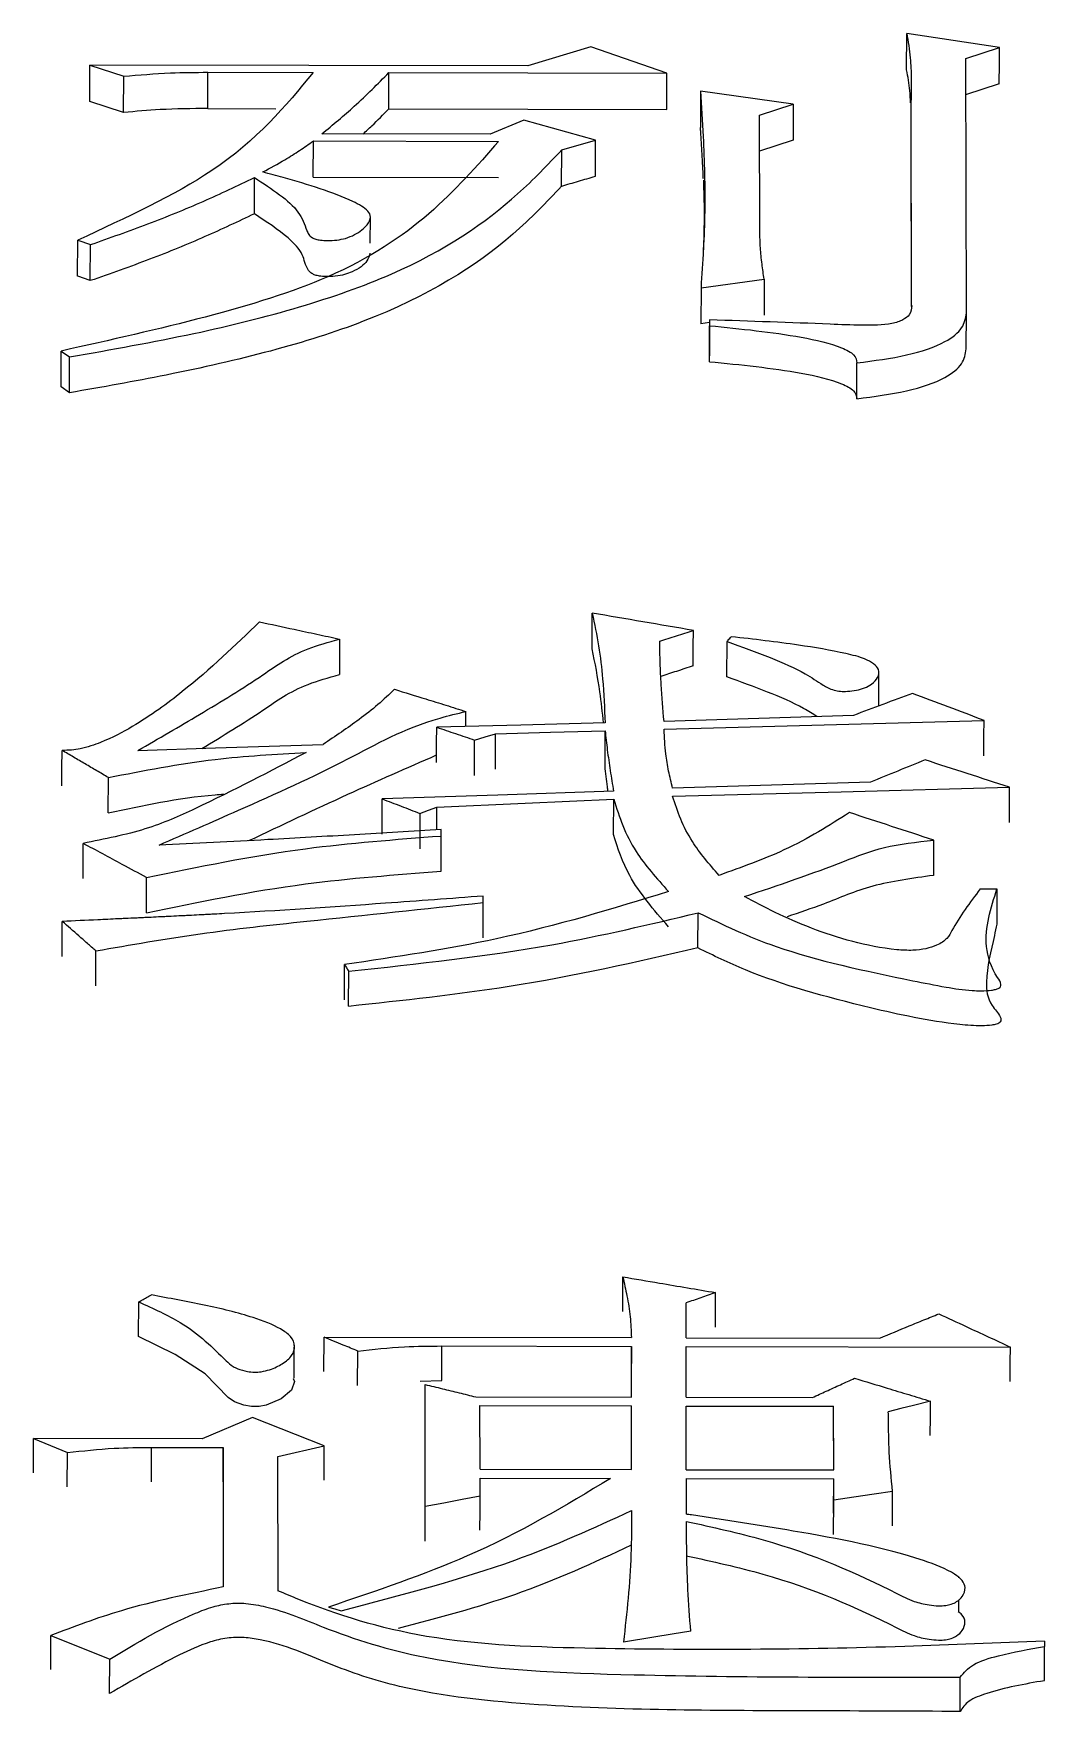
# Model space of a CAD drawing. Header units: millimetres. Extents: x 2462 to 4142, y 835 to 2023.
# Drawn here: x 2891.623 to 2894.22, y 1813.348 to 1817.658 of the extents above; entities that cross this region are included whole.
import ezdxf

# ---------------------------------------------------------------- set-up
doc = ezdxf.new("R2010")
doc.units = ezdxf.units.MM

msp = doc.modelspace()

# ---------------------------------------------------------------- linework, layer by layer
at = {"color": 7, "linetype": 'Continuous', "lineweight": 25}
for p, q in [((2893.8658, 1817.5651), (2893.866, 1817.6584)), ((2894.1041, 1817.6226), (2893.866, 1817.6584)), ((2893.0548, 1817.6245), (2892.8927, 1817.5752)), ((2893.2497, 1817.5567), (2893.0548, 1817.6245)), ((2894.0176, 1817.5944), (2894.1041, 1817.6226)), ((2891.7674, 1817.4841), (2891.7677, 1817.5773)), ((2891.7677, 1817.5773), (2891.8543, 1817.5486)), ((2892.8927, 1817.5752), (2891.7677, 1817.5773)), ((2894.0192, 1816.9404), (2894.0176, 1817.5944)), ((2891.854, 1817.4555), (2891.8543, 1817.5486)), ((2892.0704, 1817.4658), (2892.0706, 1817.5589)), ((2892.0706, 1817.5589), (2892.3409, 1817.5584)), ((2892.5355, 1817.4649), (2892.5357, 1817.558)), ((2892.5357, 1817.558), (2893.2497, 1817.5567)), ((2894.1038, 1817.5294), (2894.0174, 1817.5012)), ((2891.854, 1817.4555), (2891.7674, 1817.4841)), ((2893.3363, 1817.5101), (2893.3361, 1817.417)), ((2893.5744, 1817.4774), (2893.3363, 1817.5101)), ((2893.4879, 1817.4489), (2893.5744, 1817.4774)), ((2893.8785, 1816.9594), (2893.8772, 1817.4876)), ((2893.8772, 1817.4724), (2893.8772, 1817.4876)), ((2892.0704, 1817.4658), (2892.2448, 1817.4654)), ((2892.5355, 1817.4649), (2893.2494, 1817.4636)), ((2892.8822, 1817.4356), (2892.7957, 1817.3997)), ((2893.0662, 1817.3847), (2892.8822, 1817.4356)), ((2893.4886, 1817.15), (2893.4879, 1817.4489)), ((2893.877, 1817.3946), (2893.8772, 1817.4724)), ((2892.7957, 1817.3997), (2892.3631, 1817.4005)), ((2893.8781, 1816.9571), (2893.877, 1817.3946)), ((2892.3412, 1817.2895), (2892.3415, 1817.3824)), ((2892.3415, 1817.3824), (2892.8174, 1817.3815)), ((2892.9794, 1817.2666), (2892.9796, 1817.3595)), ((2892.9797, 1817.3595), (2893.0662, 1817.3847)), ((2893.5742, 1817.3844), (2893.4877, 1817.3559)), ((2892.3412, 1817.2895), (2892.8172, 1817.2886)), ((2892.4878, 1817.1203), (2892.488, 1817.1871)), ((2891.736, 1817.0348), (2891.7363, 1817.1274)), ((2891.7363, 1817.1274), (2891.7688, 1817.1162)), ((2891.7685, 1817.0236), (2891.7688, 1817.1162)), ((2891.7685, 1817.0236), (2891.7361, 1817.0348)), ((2893.3375, 1817.0054), (2893.3373, 1816.9129)), ((2893.3375, 1817.0054), (2893.4997, 1817.0275)), ((2893.4997, 1817.0275), (2893.4995, 1816.935)), ((2893.3593, 1816.9159), (2893.3373, 1816.9129)), ((2893.3594, 1816.9228), (2893.3591, 1816.8305)), ((2893.3594, 1816.9228), (2893.3594, 1816.9078)), ((2894.0189, 1816.8481), (2894.0192, 1816.9404)), ((2893.3592, 1816.8155), (2893.3594, 1816.9078)), ((2891.6934, 1816.7507), (2891.6937, 1816.8429)), ((2891.6937, 1816.8429), (2891.7153, 1816.8277)), ((2893.3592, 1816.8155), (2893.3591, 1816.8305)), ((2891.7151, 1816.7355), (2891.6934, 1816.7507)), ((2892.4087, 1816.1029), (2892.4085, 1816.0117)), ((2893.4041, 1816.0057), (2893.4043, 1816.0969)), ((2893.794, 1815.931), (2893.7942, 1816.0214)), ((2892.7335, 1815.8783), (2892.7336, 1815.9169)), ((2891.8147, 1815.6563), (2891.8149, 1815.7471)), ((2893.1129, 1815.6005), (2893.1131, 1815.6912)), ((2892.6695, 1815.5065), (2892.6697, 1815.597)), ((2892.6697, 1815.597), (2892.6697, 1815.6136)), ((2893.9352, 1815.4958), (2893.9355, 1815.5864)), ((2891.9125, 1815.3998), (2891.9128, 1815.4903)), ((2894.0546, 1815.4612), (2894.0979, 1815.4612)), ((2894.0979, 1815.4612), (2894.0976, 1815.3708)), ((2892.778, 1815.3356), (2892.7782, 1815.426)), ((2892.7782, 1815.426), (2892.7782, 1815.4427)), ((2891.6963, 1815.2874), (2891.6966, 1815.3776)), ((2893.3296, 1815.3094), (2893.3299, 1815.3998)), ((2891.7826, 1815.2118), (2891.7829, 1815.3018)), ((2892.4213, 1815.1764), (2892.4215, 1815.2665)), ((2892.4321, 1815.1596), (2892.4324, 1815.2496)), ((2891.8926, 1814.3111), (2891.8928, 1814.4001)), ((2893.2992, 1814.3081), (2893.2991, 1814.3975)), ((2892.2923, 1814.2884), (2892.2924, 1814.2933)), ((2892.3687, 1814.2213), (2892.369, 1814.3099)), ((2892.369, 1814.3099), (2893.1586, 1814.3084)), ((2892.6716, 1814.198), (2892.6719, 1814.2869)), ((2892.6719, 1814.2869), (2893.1586, 1814.286)), ((2893.2992, 1814.3081), (2893.7968, 1814.3072)), ((2892.2921, 1814.2043), (2892.2923, 1814.2836)), ((2892.4553, 1814.1853), (2892.4555, 1814.2738)), ((2893.1586, 1814.286), (2893.1584, 1814.1975)), ((2893.1588, 1814.1555), (2893.1586, 1814.286)), ((2893.2993, 1814.2857), (2894.1322, 1814.2842)), ((2893.2995, 1814.1552), (2893.2993, 1814.2857)), ((2892.6163, 1814.1968), (2892.6716, 1814.198)), ((2892.6292, 1813.8743), (2892.6287, 1814.188)), ((2892.7586, 1814.1562), (2893.1588, 1814.1555)), ((2892.7694, 1814.1336), (2893.1589, 1814.1329)), ((2892.7697, 1813.9701), (2892.7694, 1814.1336)), ((2893.1591, 1813.9694), (2893.1589, 1814.1329)), ((2893.2995, 1814.1552), (2893.624, 1814.1546)), ((2893.2995, 1814.1326), (2893.6781, 1814.1319)), ((2893.2997, 1813.9691), (2893.2995, 1814.1326)), ((2893.6779, 1814.0436), (2893.6781, 1814.1319)), ((2893.6783, 1813.9684), (2893.6781, 1814.1319)), ((2892.1854, 1814.103), (2892.0556, 1814.0488)), ((2892.3694, 1814.03), (2892.1854, 1814.103)), ((2892.6289, 1813.7859), (2892.6285, 1814.0993)), ((2891.6227, 1813.9614), (2891.6229, 1814.0496)), ((2891.6229, 1814.0496), (2891.7095, 1814.0131)), ((2892.0556, 1814.0488), (2891.6229, 1814.0496)), ((2892.2504, 1814.003), (2892.3694, 1814.03)), ((2891.7093, 1813.925), (2891.7095, 1814.0131)), ((2891.9256, 1813.9378), (2891.9259, 1814.0263)), ((2891.9259, 1814.0263), (2892.1097, 1814.026)), ((2892.1097, 1814.026), (2892.1102, 1813.6678)), ((2892.2509, 1813.6583), (2892.2504, 1814.003)), ((2892.7697, 1813.9701), (2893.1591, 1813.9694)), ((2892.7697, 1813.9473), (2893.1049, 1813.9466)), ((2892.7698, 1813.9015), (2892.7697, 1813.9473)), ((2893.2997, 1813.9691), (2893.6783, 1813.9684)), ((2893.2998, 1813.9463), (2893.6784, 1813.9456)), ((2893.2999, 1813.8547), (2893.2998, 1813.9463)), ((2893.6781, 1813.8576), (2893.6784, 1813.9456)), ((2893.6784, 1813.8907), (2893.6784, 1813.9456)), ((2892.6289, 1813.7864), (2892.6292, 1813.8743)), ((2893.6782, 1813.8028), (2893.6784, 1813.8907)), ((2893.9997, 1813.6915), (2893.9998, 1813.6934)), ((2893.9995, 1813.6052), (2893.9996, 1813.6352)), ((2891.6669, 1813.5431), (2891.8184, 1813.4821)), ((2894.2196, 1813.4277), (2894.2198, 1813.515)), ((2894.2198, 1813.529), (2894.2198, 1813.515)), ((2891.8182, 1813.3942), (2891.8184, 1813.4821)), ((2894.0033, 1813.3481), (2894.0036, 1813.4359))]:
    msp.add_line(p, q, dxfattribs=at)
at = {"color": 7, "linetype": 'Continuous', "lineweight": 25, "flags": 128}
for points in [[(2894.1038, 1817.5294), (2894.104, 1817.5816), (2894.1041, 1817.6226)], [(2893.2494, 1817.4636), (2893.2496, 1817.5157), (2893.2497, 1817.5567)], [(2893.5744, 1817.4774), (2893.5743, 1817.4253), (2893.5742, 1817.3844)], [(2893.066, 1817.2918), (2893.0661, 1817.3438), (2893.0662, 1817.3847)], [(2892.19, 1817.1954), (2892.1901, 1817.2265), (2892.1902, 1817.2573), (2892.1902, 1817.2882)], [(2891.7151, 1816.7355), (2891.7152, 1816.7768), (2891.7153, 1816.8022), (2891.7153, 1816.8277)], [(2893.738, 1816.7204), (2893.738, 1816.7479), (2893.7381, 1816.7755), (2893.7382, 1816.8125)], [(2893.0578, 1816.0782), (2893.058, 1816.1293), (2893.0581, 1816.1695)], [(2893.3175, 1816.0338), (2893.3177, 1816.085), (2893.3178, 1816.1251)], [(2893.0911, 1815.8877), (2892.8747, 1815.882), (2892.6584, 1815.8763)], [(2893.7292, 1815.9068), (2893.4859, 1815.8992), (2893.2425, 1815.8915)], [(2893.2425, 1815.8712), (2893.6536, 1815.8826), (2894.0646, 1815.894)], [(2894.0644, 1815.8031), (2894.0645, 1815.854), (2894.0646, 1815.894)], [(2892.6582, 1815.7854), (2892.6583, 1815.8363), (2892.6584, 1815.8763)], [(2892.7556, 1815.7527), (2892.7557, 1815.8035), (2892.7558, 1815.8435)], [(2892.7558, 1815.8435), (2892.7828, 1815.8516), (2892.8099, 1815.8597)], [(2892.8096, 1815.7688), (2892.8098, 1815.8197), (2892.8099, 1815.8597)], [(2892.8099, 1815.8597), (2892.9505, 1815.8636), (2893.0911, 1815.8674)], [(2893.0909, 1815.7764), (2893.091, 1815.8273), (2893.0911, 1815.8674)], [(2891.6955, 1815.7261), (2891.6957, 1815.7715), (2891.6958, 1815.8169)], [(2891.8907, 1815.8166), (2892.0899, 1815.8231), (2892.2281, 1815.8275), (2892.3664, 1815.832)], [(2893.113, 1815.7118), (2892.8156, 1815.7021), (2892.5181, 1815.6924)], [(2893.7728, 1815.7353), (2893.5186, 1815.7275), (2893.2645, 1815.7198)], [(2893.2645, 1815.6992), (2893.6972, 1815.7107), (2894.1298, 1815.7223)], [(2894.1296, 1815.6316), (2894.1297, 1815.6823), (2894.1298, 1815.7223)], [(2892.5179, 1815.6017), (2892.518, 1815.6524), (2892.5181, 1815.6924)], [(2892.6155, 1815.6551), (2892.6372, 1815.6633), (2892.6588, 1815.6715)], [(2892.6586, 1815.6129), (2892.6587, 1815.6316), (2892.6588, 1815.6715)], [(2892.6588, 1815.6715), (2892.8859, 1815.6814), (2893.1131, 1815.6912)], [(2892.6155, 1815.6551), (2892.6154, 1815.6043), (2892.6153, 1815.5644)], [(2891.7501, 1815.4875), (2891.7501, 1815.5103), (2891.7502, 1815.5332), (2891.7503, 1815.578)], [(2893.1365, 1814.3757), (2893.1366, 1814.4253), (2893.1367, 1814.4645)], [(2893.3745, 1814.3353), (2893.3747, 1814.3849), (2893.3748, 1814.4241)], [(2892.2898, 1814.2037), (2892.293, 1814.1957), (2892.2852, 1814.173), (2892.2592, 1814.1513), (2892.2199, 1814.1346), (2892.2021, 1814.1314), (2892.1828, 1814.1313), (2892.1627, 1814.1347), (2892.1393, 1814.1432), (2892.1224, 1814.1548), (2892.064, 1814.215), (2891.9866, 1814.2652), (2891.8926, 1814.3111), (2891.8926, 1814.3111)], [(2894.132, 1814.1957), (2894.1321, 1814.2451), (2894.1322, 1814.2842)], [(2892.6285, 1814.0997), (2892.6286, 1814.149), (2892.6287, 1814.188)], [(2893.1586, 1814.0446), (2893.1588, 1814.0939), (2893.1589, 1814.1329)], [(2893.9269, 1814.145), (2893.883, 1814.1341), (2893.8508, 1814.1261), (2893.8187, 1814.1181)], [(2893.9266, 1814.0567), (2893.9268, 1814.106), (2893.9269, 1814.145)], [(2892.3691, 1813.9419), (2892.3692, 1813.9911), (2892.3694, 1814.03)], [(2892.1095, 1813.9378), (2892.1096, 1813.987), (2892.1097, 1814.026)], [(2892.7698, 1813.9015), (2892.7237, 1813.8926), (2892.6764, 1813.8835), (2892.6292, 1813.8743)], [(2892.7695, 1813.8136), (2892.7697, 1813.8626), (2892.7698, 1813.9015)], [(2893.8298, 1813.9133), (2893.7823, 1813.9062), (2893.7304, 1813.8984), (2893.6784, 1813.8907)], [(2893.8296, 1813.8253), (2893.8297, 1813.8744), (2893.8298, 1813.9133)], [(2892.3807, 1813.6163), (2892.397, 1813.6116), (2892.4131, 1813.6069)], [(2893.3111, 1813.554), (2893.2638, 1813.5465), (2893.2164, 1813.5389), (2893.1381, 1813.5264)], [(2891.6667, 1813.4557), (2891.6667, 1813.4774), (2891.6668, 1813.4996), (2891.6669, 1813.5431)]]:
    msp.add_lwpolyline(points, dxfattribs=at)
at = {"color": 7, "linetype": 'Continuous', "lineweight": 25}
for points, knots in [([(2893.866, 1817.6584), (2893.8695, 1817.6377), (2893.876, 1817.5991), (2893.8778, 1817.5421), (2893.8774, 1817.5058), (2893.8772, 1817.4876)], [0, 0, 0, 0, 0.366433, 0.683152, 1, 1, 1, 1]), ([(2893.8758, 1817.48), (2893.8754, 1817.4906), (2893.8743, 1817.5191), (2893.869, 1817.5473), (2893.8658, 1817.5651)], [0, 0, 0, 0, 0.371765, 1, 1, 1, 1]), ([(2892.3409, 1817.5584), (2892.2696, 1817.4717), (2892.1409, 1817.3153), (2891.861, 1817.1853), (2891.7363, 1817.1274)], [0, 0, 0, 0, 0.554519, 1, 1, 1, 1]), ([(2891.8543, 1817.5486), (2891.894, 1817.5521), (2891.9652, 1817.5583), (2892.0383, 1817.5587), (2892.0706, 1817.5589)], [0, 0, 0, 0, 0.558835, 1, 1, 1, 1]), ([(2892.3631, 1817.4005), (2892.3917, 1817.4241), (2892.4375, 1817.462), (2892.4926, 1817.5148), (2892.5214, 1817.5436), (2892.5357, 1817.558)], [0, 0, 0, 0, 0.4553511, 0.7276233, 1, 1, 1, 1]), ([(2893.3363, 1817.5101), (2893.3387, 1817.4714), (2893.3449, 1817.3695), (2893.3491, 1817.2337), (2893.3438, 1817.1038), (2893.3396, 1817.0382), (2893.3375, 1817.0054)], [0, 0, 0, 0, 0.234653, 0.617199, 0.808588, 1, 1, 1, 1]), ([(2892.0704, 1817.4658), (2892.0293, 1817.4654), (2891.956, 1817.4648), (2891.8852, 1817.4583), (2891.854, 1817.4555)], [0, 0, 0, 0, 0.561085, 1, 1, 1, 1]), ([(2892.4694, 1817.4003), (2892.4769, 1817.4073), (2892.4998, 1817.4288), (2892.5211, 1817.4504), (2892.5355, 1817.4649)], [0, 0, 0, 0, 0.327666, 1, 1, 1, 1]), ([(2893.3435, 1817.2855), (2893.3434, 1817.2866), (2893.3432, 1817.2926), (2893.3424, 1817.3084), (2893.3414, 1817.3279), (2893.3403, 1817.3473), (2893.3396, 1817.3595), (2893.3388, 1817.3716), (2893.3383, 1817.3813), (2893.3376, 1817.3929), (2893.3369, 1817.404), (2893.3364, 1817.4127), (2893.3361, 1817.417)], [0, 0, 0, 0, 0.025593, 0.136332, 0.357811, 0.468551, 0.57929, 0.63466, 0.7454, 0.800769, 0.900385, 1, 1, 1, 1]), ([(2892.8174, 1817.3815), (2892.7068, 1817.2549), (2892.5049, 1817.0238), (2891.9463, 1816.8992), (2891.6937, 1816.8429)], [0, 0, 0, 0, 0.547825, 1, 1, 1, 1]), ([(2891.7153, 1816.8277), (2891.8229, 1816.8467), (2892.1258, 1816.9003), (2892.5744, 1817.0285), (2892.8379, 1817.2096), (2892.9439, 1817.3216), (2892.9797, 1817.3595)], [0, 0, 0, 0, 0.181249, 0.51022, 0.834425, 1, 1, 1, 1]), ([(2892.2118, 1817.3028), (2892.2311, 1817.3132), (2892.2644, 1817.3312), (2892.3067, 1817.358), (2892.3299, 1817.3743), (2892.3415, 1817.3824)], [0, 0, 0, 0, 0.40584, 0.702619, 1, 1, 1, 1]), ([(2892.9794, 1817.2666), (2892.9404, 1817.2252), (2892.8236, 1817.1012), (2892.5248, 1816.914), (2892.0701, 1816.7981), (2891.7985, 1816.7502), (2891.7151, 1816.7355)], [0, 0, 0, 0, 0.181362, 0.542096, 0.859345, 1, 1, 1, 1]), ([(2891.7688, 1817.1162), (2891.8186, 1817.1337), (2891.9195, 1817.1692), (2892.0604, 1817.2267), (2892.1469, 1817.2677), (2892.1902, 1817.2882)], [0, 0, 0, 0, 0.327502, 0.663046, 1, 1, 1, 1]), ([(2892.1902, 1817.2882), (2892.2125, 1817.2738), (2892.2561, 1817.2455), (2892.308, 1817.2003), (2892.3196, 1817.1648), (2892.3288, 1817.1425), (2892.3364, 1817.1348), (2892.3474, 1817.1299), (2892.3611, 1817.1272), (2892.3799, 1817.1261), (2892.4025, 1817.1275), (2892.4275, 1817.1325), (2892.4567, 1817.1455), (2892.4797, 1817.1643), (2892.4908, 1817.1855), (2892.4815, 1817.207), (2892.4114, 1817.2449), (2892.3122, 1817.2755), (2892.2293, 1817.298), (2892.2118, 1817.3028)], [0, 0, 0, 0, 0.119379, 0.233045, 0.347089, 0.372159, 0.392493, 0.404558, 0.416669, 0.432853, 0.454708, 0.476799, 0.507455, 0.574094, 0.62196, 0.65893, 0.726108, 0.942436, 1, 1, 1, 1]), ([(2892.9795, 1817.2666), (2892.9867, 1817.2687), (2893.0011, 1817.2729), (2893.0227, 1817.2792), (2893.0443, 1817.2855), (2893.0588, 1817.2897), (2893.066, 1817.2918)], [0, 0, 0, 0, 0.25, 0.5, 0.749999, 1, 1, 1, 1]), ([(2893.3435, 1817.2815), (2893.3444, 1817.2534), (2893.3464, 1817.1891), (2893.3443, 1817.1297), (2893.343, 1817.0962)], [0, 0, 0, 0, 0.436542, 1, 1, 1, 1]), ([(2892.19, 1817.1954), (2892.1483, 1817.1756), (2892.0634, 1817.1353), (2891.9226, 1817.0779), (2891.82, 1817.0417), (2891.7685, 1817.0236)], [0, 0, 0, 0, 0.324501, 0.661532, 1, 1, 1, 1]), ([(2892.487, 1817.0939), (2892.4851, 1817.0873), (2892.4804, 1817.0702), (2892.4546, 1817.0513), (2892.4229, 1817.0388), (2892.3988, 1817.0344), (2892.3759, 1817.0335), (2892.358, 1817.035), (2892.3457, 1817.0378), (2892.3354, 1817.0428), (2892.3198, 1817.0602), (2892.3184, 1817.0922), (2892.2714, 1817.1418), (2892.2208, 1817.1752), (2892.19, 1817.1954)], [0, 0, 0, 0, 0.076313, 0.196799, 0.234784, 0.273104, 0.309128, 0.332236, 0.350897, 0.369558, 0.403187, 0.558357, 0.731446, 1, 1, 1, 1]), ([(2893.4997, 1817.0275), (2893.4978, 1817.0404), (2893.4937, 1817.0673), (2893.4896, 1817.1082), (2893.4889, 1817.136), (2893.4886, 1817.15)], [0, 0, 0, 0, 0.315175, 0.657489, 1, 1, 1, 1]), ([(2893.8787, 1816.9594), (2893.8782, 1816.9515), (2893.8774, 1816.9387), (2893.8585, 1816.9223), (2893.8185, 1816.9088), (2893.7482, 1816.9084), (2893.5943, 1816.915), (2893.4632, 1816.9194), (2893.3594, 1816.9228)], [0, 0, 0, 0, 0.10163, 0.162723, 0.225538, 0.354202, 0.488391, 1, 1, 1, 1]), ([(2893.7382, 1816.8125), (2893.7821, 1816.8181), (2893.8683, 1816.8292), (2893.9644, 1816.8619), (2894.0132, 1816.9017), (2894.0172, 1816.9276), (2894.0192, 1816.9404)], [0, 0, 0, 0, 0.2920999, 0.5740182, 0.7884709, 1, 1, 1, 1]), ([(2893.3594, 1816.9078), (2893.4397, 1816.8998), (2893.5606, 1816.8879), (2893.6856, 1816.8592), (2893.7344, 1816.8339), (2893.7369, 1816.8196), (2893.7382, 1816.8125)], [0, 0, 0, 0, 0.513291, 0.773413, 0.888294, 1, 1, 1, 1]), ([(2893.738, 1816.7204), (2893.7818, 1816.726), (2893.868, 1816.737), (2893.9642, 1816.7697), (2894.0129, 1816.8094), (2894.0169, 1816.8352), (2894.0189, 1816.8481)], [0, 0, 0, 0, 0.292255, 0.574211, 0.788589, 1, 1, 1, 1]), ([(2893.3592, 1816.8155), (2893.4394, 1816.8076), (2893.5603, 1816.7956), (2893.6853, 1816.767), (2893.7341, 1816.7417), (2893.7367, 1816.7274), (2893.738, 1816.7204)], [0, 0, 0, 0, 0.5134408, 0.7735643, 0.8883897, 1, 1, 1, 1]), ([(2892.2036, 1816.1472), (2892.1409, 1816.0869), (2892.0454, 1815.9949), (2891.9036, 1815.8913), (2891.8123, 1815.8424), (2891.7558, 1815.823), (2891.7201, 1815.8173), (2891.704, 1815.8171), (2891.6958, 1815.8169)], [0, 0, 0, 0, 0.493285, 0.7524365, 0.8836958, 0.9508034, 0.9748304, 1, 1, 1, 1]), ([(2892.2036, 1816.1472), (2892.2331, 1816.1408), (2892.2821, 1816.1302), (2892.3505, 1816.1155), (2892.3893, 1816.1071), (2892.4087, 1816.1029)], [0, 0, 0, 0, 0.4319115, 0.7166767, 1, 1, 1, 1]), ([(2893.0581, 1816.1695), (2893.0639, 1816.1415), (2893.0755, 1816.0855), (2893.0865, 1815.9916), (2893.0894, 1815.9254), (2893.0911, 1815.8877)], [0, 0, 0, 0, 0.30129, 0.602619, 1, 1, 1, 1]), ([(2893.3178, 1816.1251), (2893.2745, 1816.1325), (2893.1879, 1816.1473), (2893.1014, 1816.1621), (2893.0581, 1816.1695)], [0, 0, 0, 0, 0.5, 1, 1, 1, 1]), ([(2891.8907, 1815.8166), (2891.9438, 1815.8474), (2892.0547, 1815.9116), (2892.1972, 1815.9986), (2892.2971, 1816.0717), (2892.3806, 1816.0951), (2892.4087, 1816.1029)], [0, 0, 0, 0, 0.313515, 0.65412, 0.883724, 1, 1, 1, 1]), ([(2893.2313, 1816.0973), (2893.2457, 1816.1019), (2893.2745, 1816.1112), (2893.3034, 1816.1205), (2893.3178, 1816.1251)], [0, 0, 0, 0, 0.500003, 1, 1, 1, 1]), ([(2893.2425, 1815.8915), (2893.2399, 1815.9229), (2893.2356, 1815.9732), (2893.2323, 1816.0417), (2893.2316, 1816.0787), (2893.2313, 1816.0973)], [0, 0, 0, 0, 0.456371, 0.728172, 1, 1, 1, 1]), ([(2893.4043, 1816.0969), (2893.4417, 1816.0834), (2893.5128, 1816.0575), (2893.5986, 1816.0203), (2893.6424, 1815.9895), (2893.6715, 1815.9731), (2893.6956, 1815.9684), (2893.7158, 1815.9684), (2893.7373, 1815.9712), (2893.7594, 1815.9773), (2893.7799, 1815.9884), (2893.7931, 1816.0048), (2893.7968, 1816.0234), (2893.7824, 1816.0399), (2893.7548, 1816.0548), (2893.6884, 1816.0713), (2893.5739, 1816.0908), (2893.4732, 1816.1023), (2893.4152, 1816.109)], [0, 0, 0, 0, 0.140264, 0.267254, 0.345646, 0.385188, 0.401719, 0.418238, 0.440912, 0.464408, 0.491868, 0.534525, 0.581031, 0.616575, 0.651949, 0.706774, 0.83095, 1, 1, 1, 1]), ([(2893.4044, 1816.0969), (2893.4053, 1816.098), (2893.4076, 1816.1005), (2893.4112, 1816.1045), (2893.4138, 1816.1075), (2893.4152, 1816.109)], [0, 0, 0, 0, 0.259135, 0.629567, 1, 1, 1, 1]), ([(2893.0869, 1815.8876), (2893.0842, 1815.9142), (2893.0777, 1815.9782), (2893.0652, 1816.0413), (2893.0578, 1816.0782)], [0, 0, 0, 0, 0.416408, 1, 1, 1, 1]), ([(2892.0549, 1815.8219), (2892.1083, 1815.8541), (2892.1992, 1815.9089), (2892.2969, 1815.9805), (2892.3804, 1816.0038), (2892.4085, 1816.0117)], [0, 0, 0, 0, 0.486507, 0.827387, 1, 1, 1, 1]), ([(2893.3175, 1816.0338), (2893.3031, 1816.0292), (2893.2754, 1816.0203), (2893.2476, 1816.0114), (2893.2342, 1816.0071)], [0, 0, 0, 0, 0.5191874, 1, 1, 1, 1]), ([(2892.55, 1815.9738), (2892.5361, 1815.9607), (2892.5084, 1815.9344), (2892.4478, 1815.8869), (2892.398, 1815.8533), (2892.3664, 1815.832)], [0, 0, 0, 0, 0.267683, 0.535366, 1, 1, 1, 1]), ([(2892.55, 1815.9738), (2892.5768, 1815.9655), (2892.6208, 1815.9519), (2892.682, 1815.933), (2892.7164, 1815.9223), (2892.7336, 1815.9169)], [0, 0, 0, 0, 0.437024, 0.719229, 1, 1, 1, 1]), ([(2893.6353, 1815.9039), (2893.6242, 1815.9109), (2893.5879, 1815.9339), (2893.5089, 1815.9677), (2893.4392, 1815.993), (2893.4041, 1816.0057)], [0, 0, 0, 0, 0.1788504, 0.5866379, 1, 1, 1, 1]), ([(2893.8806, 1815.9633), (2893.8554, 1815.9539), (2893.8049, 1815.9351), (2893.7545, 1815.9162), (2893.7292, 1815.9068)], [0, 0, 0, 0, 0.5000019, 1, 1, 1, 1]), ([(2894.0646, 1815.894), (2894.0339, 1815.9056), (2893.9726, 1815.9287), (2893.9113, 1815.9517), (2893.8806, 1815.9633)], [0, 0, 0, 0, 0.5, 1, 1, 1, 1]), ([(2891.945, 1815.5735), (2892.0132, 1815.6033), (2892.1795, 1815.676), (2892.4194, 1815.7839), (2892.5881, 1815.8821), (2892.711, 1815.9115), (2892.7336, 1815.9169)], [0, 0, 0, 0, 0.257957, 0.627978, 0.931661, 1, 1, 1, 1]), ([(2892.6584, 1815.8763), (2892.6746, 1815.8709), (2892.7071, 1815.8599), (2892.7396, 1815.849), (2892.7558, 1815.8435)], [0, 0, 0, 0, 0.5, 1, 1, 1, 1]), ([(2893.0911, 1815.8674), (2893.0929, 1815.851), (2893.0967, 1815.817), (2893.104, 1815.7651), (2893.11, 1815.7296), (2893.113, 1815.7118)], [0, 0, 0, 0, 0.316871, 0.658414, 1, 1, 1, 1]), ([(2893.2645, 1815.7198), (2893.2609, 1815.7345), (2893.2538, 1815.7639), (2893.2452, 1815.8144), (2893.2435, 1815.8501), (2893.2425, 1815.8712)], [0, 0, 0, 0, 0.291003, 0.582043, 1, 1, 1, 1]), ([(2891.8149, 1815.7471), (2891.805, 1815.7529), (2891.7851, 1815.7646), (2891.7553, 1815.7821), (2891.7256, 1815.7995), (2891.7057, 1815.8111), (2891.6958, 1815.8169)], [0, 0, 0, 0, 0.25, 0.5, 0.75, 1, 1, 1, 1]), ([(2892.3232, 1815.8117), (2892.2304, 1815.763), (2892.1007, 1815.695), (2891.9147, 1815.6109), (2891.8054, 1815.589), (2891.7503, 1815.578)], [0, 0, 0, 0, 0.555127, 0.77558, 1, 1, 1, 1]), ([(2891.8149, 1815.7471), (2891.9048, 1815.7649), (2892.0667, 1815.797), (2892.2442, 1815.8072), (2892.3232, 1815.8117)], [0, 0, 0, 0, 0.55469, 1, 1, 1, 1]), ([(2892.1762, 1815.5852), (2892.2603, 1815.6251), (2892.418, 1815.7001), (2892.5818, 1815.7717), (2892.6582, 1815.8052)], [0, 0, 0, 0, 0.533247, 1, 1, 1, 1]), ([(2893.0988, 1815.7114), (2893.0982, 1815.7153), (2893.0951, 1815.7371), (2893.0928, 1815.7587), (2893.0909, 1815.7764)], [0, 0, 0, 0, 0.183031, 1, 1, 1, 1]), ([(2893.9134, 1815.7924), (2893.8899, 1815.7829), (2893.8431, 1815.7639), (2893.7963, 1815.7448), (2893.7728, 1815.7353)], [0, 0, 0, 0, 0.500002, 1, 1, 1, 1]), ([(2894.1298, 1815.7223), (2894.0938, 1815.734), (2894.0216, 1815.7574), (2893.9494, 1815.7807), (2893.9134, 1815.7924)], [0, 0, 0, 0, 0.5, 1, 1, 1, 1]), ([(2891.8147, 1815.6563), (2891.9035, 1815.6756), (2891.9991, 1815.6963), (2892.104, 1815.7041), (2892.1115, 1815.7046)], [0, 0, 0, 0, 0.928299, 1, 1, 1, 1]), ([(2892.5181, 1815.6924), (2892.5344, 1815.6861), (2892.5668, 1815.6737), (2892.5993, 1815.6613), (2892.6155, 1815.6551)], [0, 0, 0, 0, 0.499998, 1, 1, 1, 1]), ([(2893.1131, 1815.6912), (2893.1278, 1815.6461), (2893.154, 1815.5654), (2893.2235, 1815.4884), (2893.2541, 1815.4544)], [0, 0, 0, 0, 0.558486, 1, 1, 1, 1]), ([(2893.3839, 1815.4959), (2893.359, 1815.5246), (2893.3181, 1815.572), (2893.2837, 1815.6406), (2893.2709, 1815.6796), (2893.2645, 1815.6992)], [0, 0, 0, 0, 0.434094, 0.716404, 1, 1, 1, 1]), ([(2893.7188, 1815.6571), (2893.6665, 1815.6238), (2893.5721, 1815.5636), (2893.4418, 1815.5168), (2893.3839, 1815.4959)], [0, 0, 0, 0, 0.554889, 1, 1, 1, 1]), ([(2893.9354, 1815.5864), (2893.8993, 1815.5982), (2893.8271, 1815.6218), (2893.755, 1815.6454), (2893.7189, 1815.6571)], [0, 0, 0, 0, 0.500001, 1, 1, 1, 1]), ([(2891.9128, 1815.4903), (2892.0467, 1815.518), (2892.288, 1815.5681), (2892.5522, 1815.5881), (2892.6697, 1815.597)], [0, 0, 0, 0, 0.554954, 1, 1, 1, 1]), ([(2892.6697, 1815.6136), (2892.5955, 1815.6091), (2892.4471, 1815.6001), (2892.2057, 1815.5863), (2892.0381, 1815.5781), (2891.945, 1815.5735)], [0, 0, 0, 0, 0.30769, 0.615383, 1, 1, 1, 1]), ([(2893.2539, 1815.364), (2893.2164, 1815.4074), (2893.1495, 1815.4846), (2893.124, 1815.5652), (2893.1129, 1815.6005)], [0, 0, 0, 0, 0.561177, 1, 1, 1, 1]), ([(2893.4488, 1815.4414), (2893.536, 1815.4707), (2893.6574, 1815.5115), (2893.8038, 1815.5719), (2893.8912, 1815.5815), (2893.9354, 1815.5863)], [0, 0, 0, 0, 0.5571819, 0.7762685, 1, 1, 1, 1]), ([(2891.9127, 1815.4903), (2891.8921, 1815.5015), (2891.8547, 1815.5217), (2891.8005, 1815.5509), (2891.767, 1815.569), (2891.7503, 1815.578)], [0, 0, 0, 0, 0.381757, 0.690885, 1, 1, 1, 1]), ([(2891.9125, 1815.3998), (2892.0464, 1815.4276), (2892.2878, 1815.4775), (2892.5519, 1815.4975), (2892.6695, 1815.5064)], [0, 0, 0, 0, 0.554919, 1, 1, 1, 1]), ([(2893.9351, 1815.4958), (2893.8805, 1815.4883), (2893.7721, 1815.4734), (2893.6653, 1815.4253), (2893.59, 1815.4001), (2893.5585, 1815.3895)], [0, 0, 0, 0, 0.370341, 0.735865, 1, 1, 1, 1]), ([(2893.2541, 1815.4544), (2893.1111, 1815.4104), (2892.8538, 1815.3311), (2892.5545, 1815.2864), (2892.4215, 1815.2665)], [0, 0, 0, 0, 0.555779, 1, 1, 1, 1]), ([(2893.3299, 1815.3998), (2893.3936, 1815.3692), (2893.5482, 1815.2951), (2893.788, 1815.2442), (2893.9592, 1815.2097), (2894.0184, 1815.2003), (2894.0585, 1815.1992), (2894.0792, 1815.2), (2894.0945, 1815.2027), (2894.1029, 1815.2057), (2894.1078, 1815.2104), (2894.1092, 1815.2199), (2894.0841, 1815.2536), (2894.0579, 1815.3362), (2894.0821, 1815.4119), (2894.0979, 1815.4612)], [0, 0, 0, 0, 0.186433, 0.452556, 0.513711, 0.559555, 0.574925, 0.592658, 0.599937, 0.607296, 0.613646, 0.622611, 0.650008, 0.77236, 1, 1, 1, 1]), ([(2894.0548, 1815.4612), (2894.0284, 1815.4258), (2893.9971, 1815.3839), (2893.9717, 1815.3335), (2893.9476, 1815.3172), (2893.9162, 1815.3067), (2893.8799, 1815.3022), (2893.813, 1815.3062), (2893.6819, 1815.3334), (2893.5566, 1815.3849), (2893.4749, 1815.4278), (2893.4488, 1815.4414)], [0, 0, 0, 0, 0.266855, 0.315949, 0.365712, 0.400811, 0.43612, 0.478324, 0.604344, 0.873949, 1, 1, 1, 1]), ([(2892.7782, 1815.4427), (2892.6945, 1815.4364), (2892.4734, 1815.4199), (2892.2428, 1815.4046), (2892.0914, 1815.3964), (2892.0741, 1815.3955), (2892.0611, 1815.3948), (2892.0438, 1815.3939), (2892.0264, 1815.393), (2892.0091, 1815.3922), (2891.9917, 1815.3913), (2891.9744, 1815.3904), (2891.957, 1815.3896), (2891.9397, 1815.3887), (2891.9223, 1815.3879), (2891.905, 1815.3871), (2891.892, 1815.3865), (2891.8746, 1815.3857), (2891.8572, 1815.3849), (2891.8269, 1815.3835), (2891.7748, 1815.3811), (2891.727, 1815.3789), (2891.6966, 1815.3776)], [0, 0, 0, 0, 0.233415, 0.616448, 0.640417, 0.652402, 0.664386, 0.676371, 0.700339, 0.712324, 0.724308, 0.748277, 0.760261, 0.772246, 0.796215, 0.808199, 0.820184, 0.832168, 0.856137, 0.868121, 0.916059, 1, 1, 1, 1]), ([(2891.7829, 1815.3018), (2891.8714, 1815.3174), (2892.0477, 1815.3484), (2892.3839, 1815.3846), (2892.6271, 1815.4101), (2892.7782, 1815.426)], [0, 0, 0, 0, 0.276109, 0.550066, 1, 1, 1, 1]), ([(2891.7829, 1815.3018), (2891.7756, 1815.3083), (2891.7609, 1815.3211), (2891.7322, 1815.3464), (2891.7107, 1815.3652), (2891.6966, 1815.3776)], [0, 0, 0, 0, 0.253649, 0.509351, 1, 1, 1, 1]), ([(2892.4324, 1815.2496), (2892.6096, 1815.2687), (2892.9241, 1815.3027), (2893.2066, 1815.3703), (2893.3299, 1815.3998)], [0, 0, 0, 0, 0.563398, 1, 1, 1, 1]), ([(2894.0976, 1815.3707), (2894.0955, 1815.3609), (2894.0847, 1815.3114), (2894.0665, 1815.2422), (2894.0733, 1815.1706), (2894.1039, 1815.14), (2894.1085, 1815.1257), (2894.1073, 1815.12), (2894.103, 1815.116), (2894.0954, 1815.1129), (2894.0807, 1815.1101), (2894.0484, 1815.1085), (2893.9385, 1815.1179), (2893.7286, 1815.1638), (2893.495, 1815.2283), (2893.3691, 1815.2901), (2893.3297, 1815.3094)], [0, 0, 0, 0, 0.045786, 0.228954, 0.321224, 0.367009, 0.378404, 0.386709, 0.392499, 0.398304, 0.406952, 0.423706, 0.46158, 0.625083, 0.88272, 1, 1, 1, 1]), ([(2893.3297, 1815.3094), (2893.1708, 1815.273), (2892.8854, 1815.2077), (2892.5714, 1815.1742), (2892.4321, 1815.1594)], [0, 0, 0, 0, 0.55649, 1, 1, 1, 1]), ([(2892.4215, 1815.2665), (2892.4233, 1815.2637), (2892.4269, 1815.258), (2892.4306, 1815.2524), (2892.4324, 1815.2496)], [0, 0, 0, 0, 0.500504, 1, 1, 1, 1]), ([(2893.1367, 1814.4645), (2893.1404, 1814.4482), (2893.148, 1814.4142), (2893.1564, 1814.3622), (2893.1579, 1814.3263), (2893.1586, 1814.3084)], [0, 0, 0, 0, 0.315282, 0.657356, 1, 1, 1, 1]), ([(2893.1367, 1814.4645), (2893.168, 1814.4592), (2893.2233, 1814.4498), (2893.3027, 1814.4364), (2893.3507, 1814.4282), (2893.3748, 1814.4241)], [0, 0, 0, 0, 0.394054, 0.697027, 1, 1, 1, 1]), ([(2891.8928, 1814.4001), (2891.9304, 1814.3831), (2892.0266, 1814.3397), (2892.0876, 1814.278), (2892.1305, 1814.2363), (2892.1497, 1814.227), (2892.1684, 1814.2215), (2892.1901, 1814.2192), (2892.2103, 1814.2206), (2892.236, 1814.2275), (2892.2642, 1814.2414), (2892.289, 1814.262), (2892.2961, 1814.2867), (2892.2861, 1814.3109), (2892.2503, 1814.337), (2892.1752, 1814.3656), (2892.0613, 1814.3934), (2891.9709, 1814.4097), (2891.9253, 1814.4179)], [0, 0, 0, 0, 0.132576, 0.3392, 0.368942, 0.383767, 0.408892, 0.423885, 0.438973, 0.45932, 0.498147, 0.542368, 0.587069, 0.63299, 0.675109, 0.75468, 0.876187, 1, 1, 1, 1]), ([(2891.8928, 1814.4001), (2891.8956, 1814.4016), (2891.9024, 1814.4053), (2891.9132, 1814.4112), (2891.9212, 1814.4157), (2891.9253, 1814.4179)], [0, 0, 0, 0, 0.252839, 0.626395, 1, 1, 1, 1]), ([(2893.3748, 1814.4241), (2893.3685, 1814.4219), (2893.3559, 1814.4174), (2893.3369, 1814.4108), (2893.318, 1814.4042), (2893.3054, 1814.3997), (2893.2991, 1814.3975)], [0, 0, 0, 0, 0.25, 0.5, 0.75, 1, 1, 1, 1]), ([(2893.7968, 1814.3072), (2893.8221, 1814.3176), (2893.8599, 1814.3332), (2893.9103, 1814.354), (2893.9356, 1814.3643), (2893.9482, 1814.3695)], [0, 0, 0, 0, 0.5, 0.75, 1, 1, 1, 1]), ([(2893.9482, 1814.3695), (2893.9716, 1814.3587), (2894.014, 1814.3391), (2894.0754, 1814.3106), (2894.1133, 1814.293), (2894.1322, 1814.2842)], [0, 0, 0, 0, 0.382288, 0.691144, 1, 1, 1, 1]), ([(2892.4555, 1814.2738), (2892.4432, 1814.279), (2892.4226, 1814.2876), (2892.3937, 1814.2996), (2892.3772, 1814.3064), (2892.369, 1814.3099)], [0, 0, 0, 0, 0.4283602, 0.7141801, 1, 1, 1, 1]), ([(2892.4555, 1814.2738), (2892.4953, 1814.2782), (2892.5664, 1814.2861), (2892.6396, 1814.2866), (2892.6719, 1814.2869)], [0, 0, 0, 0, 0.558835, 1, 1, 1, 1]), ([(2893.624, 1814.1546), (2893.6358, 1814.16), (2893.6597, 1814.171), (2893.6957, 1814.1874), (2893.72, 1814.1985), (2893.7321, 1814.204)], [0, 0, 0, 0, 0.327554, 0.663777, 1, 1, 1, 1]), ([(2893.7321, 1814.204), (2893.76, 1814.1956), (2893.8064, 1814.1815), (2893.8713, 1814.1619), (2893.9084, 1814.1506), (2893.9269, 1814.145)], [0, 0, 0, 0, 0.429876, 0.714938, 1, 1, 1, 1]), ([(2892.6287, 1814.188), (2892.6435, 1814.1844), (2892.6725, 1814.1773), (2892.7158, 1814.1667), (2892.7443, 1814.1597), (2892.7586, 1814.1562)], [0, 0, 0, 0, 0.340619, 0.67031, 1, 1, 1, 1]), ([(2893.8298, 1813.9133), (2893.8264, 1813.9469), (2893.8212, 1813.9979), (2893.8194, 1814.0661), (2893.8189, 1814.1008), (2893.8187, 1814.1181)], [0, 0, 0, 0, 0.490533, 0.745253, 1, 1, 1, 1]), ([(2891.7095, 1814.0131), (2891.7493, 1814.0175), (2891.8204, 1814.0255), (2891.8936, 1814.0261), (2891.9259, 1814.0263)], [0, 0, 0, 0, 0.558835, 1, 1, 1, 1]), ([(2893.1049, 1813.9466), (2892.9892, 1813.877), (2892.7804, 1813.7513), (2892.5039, 1813.6579), (2892.3807, 1813.6163)], [0, 0, 0, 0, 0.554384, 1, 1, 1, 1]), ([(2892.4131, 1813.6069), (2892.5672, 1813.647), (2892.8401, 1813.7179), (2893.0624, 1813.8198), (2893.1592, 1813.8642)], [0, 0, 0, 0, 0.564488, 1, 1, 1, 1]), ([(2893.1592, 1813.8642), (2893.159, 1813.8265), (2893.1586, 1813.7518), (2893.1513, 1813.6391), (2893.1425, 1813.564), (2893.1381, 1813.5264)], [0, 0, 0, 0, 0.336229, 0.668022, 1, 1, 1, 1]), ([(2893.2999, 1813.8363), (2893.3669, 1813.8215), (2893.5702, 1813.7767), (2893.7527, 1813.697), (2893.8781, 1813.6315), (2893.9172, 1813.6219), (2893.9454, 1813.619), (2893.9654, 1813.6197), (2893.9821, 1813.6235), (2893.9977, 1813.6314), (2894.0119, 1813.6458), (2894.0183, 1813.6648), (2894.0104, 1813.6848), (2893.9779, 1813.7105), (2893.8413, 1813.7633), (2893.6047, 1813.8079), (2893.3964, 1813.8407), (2893.3042, 1813.8541), (2893.2999, 1813.8547)], [0, 0, 0, 0, 0.124007, 0.376465, 0.411268, 0.435218, 0.449016, 0.459492, 0.468414, 0.479423, 0.497391, 0.524308, 0.546398, 0.568411, 0.629484, 0.837717, 0.992417, 1, 1, 1, 1]), ([(2893.3111, 1813.554), (2893.3084, 1813.5898), (2893.3034, 1813.655), (2893.3007, 1813.7491), (2893.3002, 1813.8073), (2893.2999, 1813.8363)], [0, 0, 0, 0, 0.378518, 0.689253, 1, 1, 1, 1]), ([(2892.5603, 1813.5618), (2892.6628, 1813.589), (2892.8834, 1813.6475), (2893.0629, 1813.7311), (2893.1589, 1813.7758)], [0, 0, 0, 0, 0.464641, 1, 1, 1, 1]), ([(2893.2997, 1813.748), (2893.3667, 1813.7333), (2893.57, 1813.6884), (2893.7524, 1813.6088), (2893.878, 1813.5434), (2893.9171, 1813.5339), (2893.9453, 1813.5309), (2893.9653, 1813.5317), (2893.982, 1813.5355), (2893.9976, 1813.5434), (2894.0118, 1813.5579), (2894.0176, 1813.5767), (2894.0125, 1813.594), (2894.0015, 1813.6017), (2893.9978, 1813.6043)], [0, 0, 0, 0, 0.222574, 0.675695, 0.737857, 0.780976, 0.805639, 0.82445, 0.840474, 0.860282, 0.89261, 0.940825, 0.980383, 1, 1, 1, 1]), ([(2892.1102, 1813.6678), (2892.0204, 1813.6495), (2891.861, 1813.617), (2891.7258, 1813.5655), (2891.6669, 1813.5431)], [0, 0, 0, 0, 0.564088, 1, 1, 1, 1]), ([(2894.2198, 1813.529), (2894.1001, 1813.5239), (2893.7165, 1813.5075), (2893.1889, 1813.504), (2892.6395, 1813.5218), (2892.3813, 1813.6026), (2892.2684, 1813.6506), (2892.2506, 1813.6582)], [0, 0, 0, 0, 0.175955, 0.563795, 0.77802, 0.965061, 1, 1, 1, 1]), ([(2891.8184, 1813.4821), (2891.8871, 1813.5239), (2891.9675, 1813.5729), (2892.0792, 1813.6165), (2892.1235, 1813.6264), (2892.1719, 1813.6267), (2892.2607, 1813.6099), (2892.3941, 1813.5496), (2892.69, 1813.458), (2893.2683, 1813.4356), (2893.7261, 1813.4358), (2894.0036, 1813.4359)], [0, 0, 0, 0, 0.138482, 0.162102, 0.180201, 0.198515, 0.22064, 0.2973, 0.42504, 0.651641, 1, 1, 1, 1]), ([(2894.0033, 1813.3481), (2893.8771, 1813.3487), (2893.5156, 1813.3503), (2893.0326, 1813.3497), (2892.5993, 1813.3937), (2892.378, 1813.4685), (2892.2614, 1813.5239), (2892.1637, 1813.5391), (2892.1176, 1813.5377), (2892.0585, 1813.5227), (2891.957, 1813.4745), (2891.8763, 1813.4278), (2891.8182, 1813.3942)], [0, 0, 0, 0, 0.157251, 0.450542, 0.60422, 0.695386, 0.78573, 0.803607, 0.82168, 0.841557, 0.885776, 1, 1, 1, 1]), ([(2894.0036, 1813.4359), (2894.0129, 1813.4474), (2894.0319, 1813.4712), (2894.1153, 1813.4964), (2894.18, 1813.5079), (2894.2198, 1813.515)], [0, 0, 0, 0, 0.266463, 0.547608, 1, 1, 1, 1]), ([(2894.2196, 1813.4271), (2894.1686, 1813.4182), (2894.0982, 1813.4058), (2894.0219, 1813.3762), (2894.0094, 1813.3573), (2894.0033, 1813.3481)], [0, 0, 0, 0, 0.572568, 0.791112, 1, 1, 1, 1])]:
    msp.add_open_spline(points, degree=3, knots=knots, dxfattribs=at)

doc.saveas('drawing.dxf')
